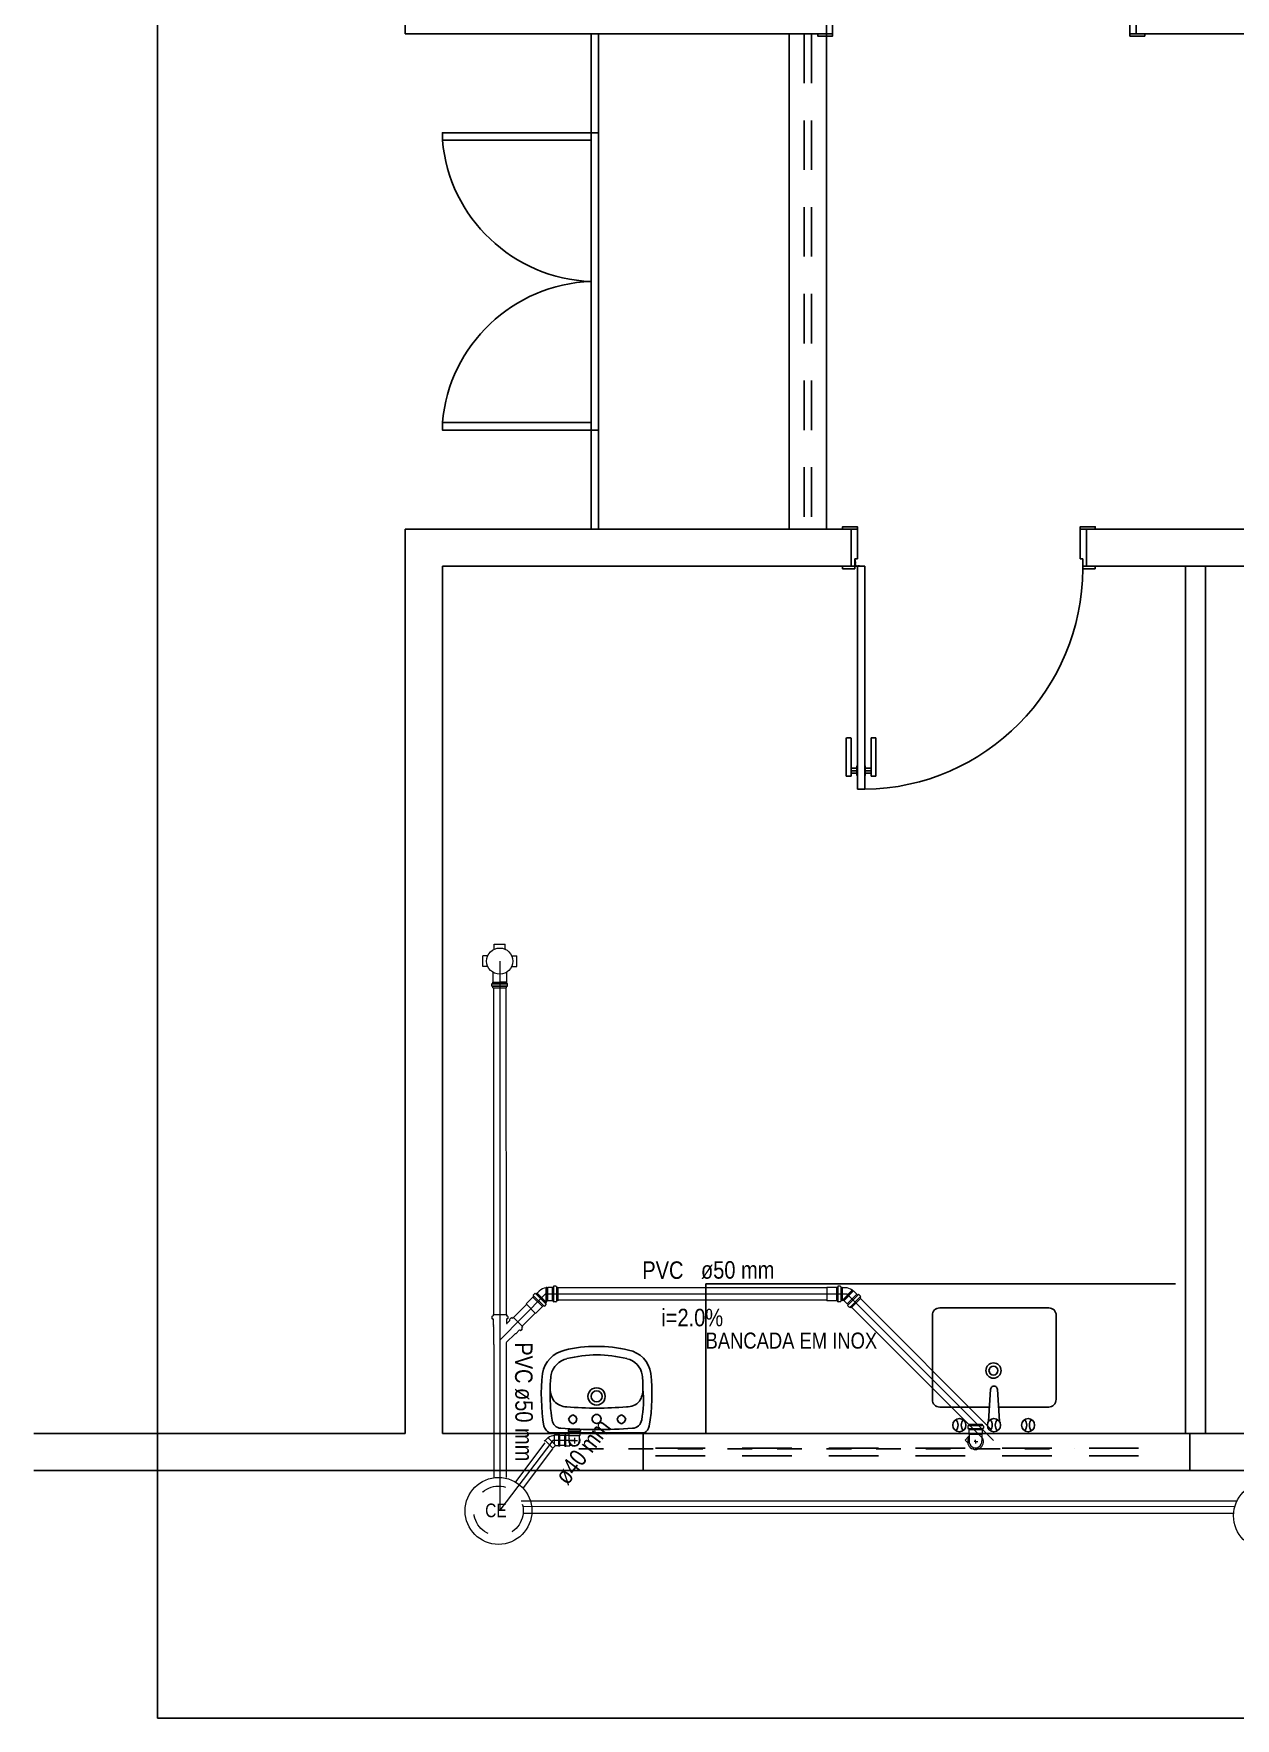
# Model space of a CAD drawing. Header units: inches. Extents: x 48180 to 96389, y -17773 to -8880.
# Drawn here: x 48180.23 to 48185.08, y -8900.39 to -8893.59 of the extents above; entities that cross this region are included whole.
import ezdxf

# ---------------------------------------------------------------- set-up
doc = ezdxf.new("R2010")
doc.units = ezdxf.units.IN
doc.header["$MEASUREMENT"] = 0
for name, pattern in [('CONTORNO_QUADRO_T', [0.35, 0.2, -0.15]), ('DASHDOT', [1, 0.5, -0.25, 0, -0.25]), ('HIDDEN', [9.525, 6.35, -3.175])]:
    doc.linetypes.add(name, pattern=pattern)
for name, color, linetype in [('at_Entity', 7, 'Continuous'), ('BASCULANTE', 1, 'Continuous'), ('CALÇADA', 2, 'Continuous'), ('ESQ', 2, 'Continuous'), ('ESQUADRIA', 3, 'Continuous'), ('ESQUADRIAS', 7, 'Continuous'), ('Esquadrias portas', 7, 'Continuous'), ('Esquadrias_Portas', 2, 'Continuous'), ('JANELA2', 1, 'Continuous'), ('Layout_Equipamentos', 7, 'Continuous'), ('LOUÇAS', 7, 'Continuous'), ('PAREDE', 4, 'Continuous'), ('TEXTO01', 7, 'Continuous')]:
    doc.layers.add(name, color=color, linetype=linetype)
for name, color, linetype, lineweight in [('NÍVEL 1', 7, 'Continuous', 20), ('Simbolos', 5, 'Continuous', 20), ('Simbolos_int', 174, 'Continuous', 5), ('TEXTOS', 7, 'Continuous', 20), ('TQ-Seção tubo', 5, 'Continuous', 20), ('TQ-Textos tubo', 7, 'Continuous', 20), ('TQ-Tubos detalhe', 90, 'Continuous', 20)]:
    doc.layers.add(name, color=color, linetype=linetype, lineweight=lineweight)
doc.styles.add('ARIAL', font='ARIALN.TTF')

# ---------------------------------------------------------------- blocks, each defined once
blk = doc.blocks.new('P90_02')
at = {"layer": 'ESQUADRIAS', "color": 2}
for p, q in [((0.025, 0.075), (0.025, 0.975)), ((0.025, 0.975), (0.055, 0.975)), ((0.055, 0.975), (0.055, 0.075)), ((0.055, 0.075), (0.025, 0.075))]:
    blk.add_line(p, q, dxfattribs=at)
at = {"layer": 'ESQUADRIAS', "color": 3, "linetype": 'Continuous'}
for p, q in [((-0.02, 0.7698), (-0.02, 0.9215)), ((0, 0.9215), (0, 0.7698)), ((0.023, 0.88), (0.023, 0.92)), ((0.057, 0.88), (0.057, 0.92)), ((0.08, 0.9215), (0.08, 0.7698)), ((0.1, 0.7698), (0.1, 0.9215)), ((-0.0035, 0.7668), (-0.0175, 0.7668)), ((0.0835, 0.7668), (0.0975, 0.7668))]:
    blk.add_line(p, q, dxfattribs=at)
at = {"layer": 'ESQUADRIAS', "color": 3}
for p, q in [((0, 0.9215), (-0.02, 0.9215)), ((0, 0.91), (0.023, 0.91)), ((0, 0.9), (0.023, 0.9)), ((0, 0.89), (0.023, 0.89)), ((0.023, 0.92), (0.025, 0.92)), ((0.057, 0.92), (0.055, 0.92)), ((0.08, 0.91), (0.057, 0.91)), ((0.08, 0.9), (0.057, 0.9)), ((0.08, 0.89), (0.057, 0.89)), ((0.08, 0.9215), (0.1, 0.9215)), ((0.023, 0.88), (0.025, 0.88)), ((0.057, 0.88), (0.055, 0.88))]:
    blk.add_line(p, q, dxfattribs=at)
at = {"layer": 'ESQUADRIAS'}
for p, q in [((0.0315, 0.0735), (0.0285, 0.0735)), ((0.0165, 0.0585), (0.0165, 0.0615))]:
    blk.add_line(p, q, dxfattribs=at)
at = {"layer": 'ESQUADRIAS', "color": 3}
for points in [[(0.015, 0.085), (-0.035, 0.085), (-0.035, 0.075), (0.015, 0.075)], [(0.985, 0.085), (0.935, 0.085), (0.935, 0.075), (0.985, 0.075)], [(0.025, -0.075), (0, -0.075), (-0.035, -0.075), (-0.035, -0.085), (0.025, -0.085)], [(0.985, -0.075), (0.925, -0.075), (0.925, -0.085), (0.985, -0.085)]]:
    blk.add_lwpolyline(points, close=True, dxfattribs=at)
at = {"layer": 'ESQUADRIAS', "color": 2}
for points in [[(0.025, 0.045), (0.015, 0.045), (0.015, 0.075), (0, 0.075), (0, -0.075), (0.025, -0.075)], [(0.925, 0.045), (0.935, 0.045), (0.935, 0.075), (0.95, 0.075), (0.95, -0.075), (0.925, -0.075)]]:
    blk.add_lwpolyline(points, close=True, dxfattribs=at)
at = {"layer": 'ESQUADRIAS', "color": 1}
for points in [[(0.016, 0.0705, -0.236068), (0.015, 0.0725), (0.015, 0.07), (0.015, 0.05), (0.016, 0.05)], [(0.0195, 0.074, 0.236068), (0.0175, 0.075), (0.02, 0.075), (0.04, 0.075), (0.04, 0.074)]]:
    blk.add_lwpolyline(points, format="xyb", close=True, dxfattribs=at)
at = {"layer": 'ESQUADRIAS'}
for points in [[(0.0275, 0.0727), (0.0285, 0.0735), (0.0285, 0.074)], [(0.0304, 0.0727), (0.0304, 0.0725), (0.0325, 0.0725), (0.0325, 0.0727), (0.0275, 0.0727), (0.0275, 0.0725), (0.0296, 0.0725), (0.0296, 0.0727)], [(0.0325, 0.0727), (0.0315, 0.0735), (0.0315, 0.074)], [(0.0173, 0.0625), (0.0165, 0.0615), (0.016, 0.0615)], [(0.0173, 0.0575), (0.0165, 0.0585), (0.016, 0.0585)], [(0.0173, 0.0596), (0.0175, 0.0596), (0.0175, 0.0575), (0.0173, 0.0575), (0.0173, 0.0625), (0.0175, 0.0625), (0.0175, 0.0604), (0.0173, 0.0604)]]:
    blk.add_lwpolyline(points, dxfattribs=at)
at = {"layer": 'ESQUADRIAS', "color": 1}
blk.add_circle((0.0175, 0.0725), 0.0025, dxfattribs=at)
at = {"layer": 'ESQUADRIAS'}
blk.add_arc((0.0429, 0.083), 0.8921, 0.12949, 89.22311, dxfattribs=at)
at = {"layer": 'ESQUADRIAS', "color": 3, "linetype": 'Continuous'}
for centre, start, end in [((-0.017, 0.7698), 180, 260.53768), ((-0.003, 0.7698), 260.53768, 360), ((0.083, 0.7698), 180, 279.46232), ((0.097, 0.7698), 279.46232, 0)]:
    blk.add_arc(centre, 0.003, start, end, dxfattribs=at)
blk = doc.blocks.new('new block1')
at = {"layer": 'ESQUADRIAS', "color": 3, "linetype": 'Continuous'}
for p, q in [((-0.135, 1.1598), (-0.135, 1.3115)), ((-0.115, 1.3115), (-0.115, 1.1598)), ((-0.092, 1.27), (-0.092, 1.31)), ((-0.058, 1.27), (-0.058, 1.31)), ((-0.035, 1.3115), (-0.035, 1.1598)), ((-0.015, 1.1598), (-0.015, 1.3115)), ((-0.1185, 1.1568), (-0.1325, 1.1568)), ((-0.0315, 1.1568), (-0.0175, 1.1568))]:
    blk.add_line(p, q, dxfattribs=at)
at = {"layer": 'ESQUADRIAS', "color": 3}
for p, q in [((-0.115, 1.3115), (-0.135, 1.3115)), ((-0.115, 1.3), (-0.092, 1.3)), ((-0.092, 1.31), (-0.09, 1.31)), ((-0.058, 1.31), (-0.06, 1.31)), ((-0.035, 1.3), (-0.058, 1.3)), ((-0.035, 1.3115), (-0.015, 1.3115)), ((-0.115, 1.29), (-0.092, 1.29)), ((-0.115, 1.28), (-0.092, 1.28)), ((-0.092, 1.27), (-0.09, 1.27)), ((-0.058, 1.27), (-0.06, 1.27)), ((-0.035, 1.29), (-0.058, 1.29)), ((-0.035, 1.28), (-0.058, 1.28))]:
    blk.add_line(p, q, dxfattribs=at)
at = {"layer": 'ESQUADRIAS', "color": 2}
for p, q in [((-0.09, 1.36), (-0.09, 0.16)), ((-0.09, 1.36), (-0.06, 1.36)), ((-0.06, 0.16), (-0.06, 1.36)), ((-0.09, 0.16), (-0.06, 0.16))]:
    blk.add_line(p, q, dxfattribs=at)
at = {"layer": 'ESQUADRIAS'}
for p, q in [((-0.0665, 0.1585), (-0.0635, 0.1585)), ((-0.0515, 0.1435), (-0.0515, 0.1465))]:
    blk.add_line(p, q, dxfattribs=at)
at = {"layer": 'ESQUADRIAS', "color": 3}
for points in [[(-1.32, 0.17), (-1.27, 0.17), (-1.27, 0.16), (-1.32, 0.16)], [(-0.05, 0.17), (0, 0.17), (0, 0.16), (-0.05, 0.16)], [(-1.32, 0.01), (-1.26, 0.01), (-1.26, 0), (-1.32, 0)], [(-0.06, 0.01), (-0.035, 0.01), (0, 0.01), (0, 0), (-0.06, 0)]]:
    blk.add_lwpolyline(points, close=True, dxfattribs=at)
at = {"layer": 'ESQUADRIAS', "color": 2}
for points in [[(-1.26, 0.13), (-1.27, 0.13), (-1.27, 0.16), (-1.285, 0.16), (-1.285, 0.01), (-1.26, 0.01)], [(-0.06, 0.13), (-0.05, 0.13), (-0.05, 0.16), (-0.035, 0.16), (-0.035, 0.01), (-0.06, 0.01)]]:
    blk.add_lwpolyline(points, close=True, dxfattribs=at)
at = {"layer": 'ESQUADRIAS', "color": 1}
for points in [[(-0.0545, 0.159, -0.236068), (-0.0525, 0.16), (-0.055, 0.16), (-0.075, 0.16), (-0.075, 0.159)], [(-0.051, 0.1555, 0.236068), (-0.05, 0.1575), (-0.05, 0.155), (-0.05, 0.135), (-0.051, 0.135)]]:
    blk.add_lwpolyline(points, format="xyb", close=True, dxfattribs=at)
at = {"layer": 'ESQUADRIAS'}
for points in [[(-0.0675, 0.1577), (-0.0665, 0.1585), (-0.0665, 0.159)], [(-0.0654, 0.1577), (-0.0654, 0.1575), (-0.0675, 0.1575), (-0.0675, 0.1577), (-0.0625, 0.1577), (-0.0625, 0.1575), (-0.0646, 0.1575), (-0.0646, 0.1577)], [(-0.0625, 0.1577), (-0.0635, 0.1585), (-0.0635, 0.159)], [(-0.0523, 0.1446), (-0.0525, 0.1446), (-0.0525, 0.1425), (-0.0523, 0.1425), (-0.0523, 0.1475), (-0.0525, 0.1475), (-0.0525, 0.1454), (-0.0523, 0.1454)], [(-0.0523, 0.1475), (-0.0515, 0.1465), (-0.051, 0.1465)], [(-0.0523, 0.1425), (-0.0515, 0.1435), (-0.051, 0.1435)]]:
    blk.add_lwpolyline(points, dxfattribs=at)
at = {"layer": 'ESQUADRIAS', "color": 1}
blk.add_circle((-0.0525, 0.1575), 0.0025, dxfattribs=at)
at = {"layer": 'ESQUADRIAS', "color": 3, "linetype": 'Continuous'}
for centre, start, end in [((-0.132, 1.1598), 180, 260.53768), ((-0.118, 1.1598), 260.53768, 360), ((-0.032, 1.1598), 180, 279.46232), ((-0.018, 1.1598), 279.46232, 0)]:
    blk.add_arc(centre, 0.003, start, end, dxfattribs=at)
at = {"layer": 'Esquadrias portas'}
blk.add_arc((-0.0518, 0.1421), 1.2185, 91.79662, 178.69088, dxfattribs=at)
blk = doc.blocks.new('new block12')
at = {"layer": 'at_Entity', "color": 0}
for p, q in [((-0.1079, 0.0656), (-0.0973, 0.0719)), ((-0.0973, 0.0719), (-0.0846, 0.0656)), ((0.0868, 0.0656), (0.0995, 0.0719)), ((0.0995, 0.0719), (0.11, 0.0656)), ((-0.1904, 0), (0, 0)), ((-0.1143, 0.055), (-0.1079, 0.0656)), ((-0.1079, 0.0423), (-0.1143, 0.055)), ((-0.0973, 0.036), (-0.1079, 0.0423)), ((-0.0846, 0.0423), (-0.0973, 0.036)), ((-0.0846, 0.0656), (-0.0804, 0.055)), ((-0.0804, 0.055), (-0.0846, 0.0423)), ((-0.0635, 0), (0.1248, 0)), ((0, 0), (0.1926, 0)), ((0.0825, 0.055), (0.0868, 0.0656)), ((0.0868, 0.0423), (0.0825, 0.055)), ((0.0995, 0.036), (0.0868, 0.0423)), ((0.11, 0.0423), (0.0995, 0.036)), ((0.11, 0.0656), (0.1164, 0.055)), ((0.1164, 0.055), (0.11, 0.0423))]:
    blk.add_line(p, q, dxfattribs=at)
for centre, radius, start, end in [((-0.0119, -0.1249), 0.4735, 88.69805, 104.42194), ((0.0099, -0.1255), 0.4741, 75.63679, 91.34148), ((-0.1037, 0.2192), 0.1175, 102.51398, 169.94425), ((-0.1021, 0.2163), 0.0847, 102.94607, 167.28087), ((0.0138, -0.2613), 0.5766, 91.35244, 103.5038), ((-0.0133, -0.2572), 0.5725, 76.4579, 88.69664), ((0.1052, 0.222), 0.0784, 8.41938, 78.38368), ((0.1075, 0.2249), 0.1107, 7.71962, 79.59246), ((0.5296, 0.1532), 0.7539, 173.41338, 189.69292), ((0.1228, 0.188), 0.311, 171.32208, 181.82646), ((-0.1329, 0.1882), 0.3189, 357.99462, 8.16964), ((-0.5309, 0.1535), 0.7531, 350.27914, 6.57653), ((0.4249, 0.1494), 0.6136, 177.32306, 189.24154), ((-0.1166, 0.1739), 0.0716, 176.60246, 219.59969), ((-0.0011, 0.1471), 0.0349, 150.00315, 209.99685), ((-0.0011, 0.1471), 0.0349, 90, 149.99293), ((-0.0011, 0.1471), 0.0222, 90, 180), ((-0.0011, 0.1471), 0.0222, 180, 270), ((-0.0011, 0.1471), 0.0349, 29.99676, 89.99928), ((-0.0011, 0.1471), 0.0222, 360, 90), ((-0.0011, 0.1471), 0.0222, 270.00968, 360), ((-0.0011, 0.1471), 0.0349, 330.00315, 29.99685), ((0.1078, 0.1732), 0.0781, 324.65246, 2.83944), ((-0.2623, 0.1317), 0.4504, 349.78202, 5.79718), ((-0.1209, 0.1714), 0.0667, 220.34381, 269.44866), ((0.0021, 1.5743), 1.4748, 265.18956, 269.93912), ((-0.0011, 0.1471), 0.0349, 209.99676, 269.99928), ((-0.0011, 0.0561), 0.018, 90, 150.03984), ((-0.0011, 0.1471), 0.0349, 270, 329.99293), ((-0.001, 0.0561), 0.018, 30.01908, 90.03665), ((-0.001, 1.4521), 1.3526, 270.02076, 275.09507), ((0.1226, 0.1679), 0.0631, 266.77318, 320.7547), ((-0.1647, 0.0446), 0.0522, 200.54167, 238.93005), ((-0.1427, 0.0567), 0.0385, 188.75581, 265.61268), ((-0.0074, 1.7284), 1.7156, 265.3753, 270.21026), ((-0.0011, 0.0561), 0.018, 150.01278, 209.98722), ((-0.0011, 0.0561), 0.018, 210.01908, 270.03665), ((-0.0011, 0.0561), 0.018, 270, 330.03984), ((-0.0011, 1.8918), 1.879, 270, 274.41438), ((-0.0011, 0.0561), 0.018, 330.01278, 29.98722), ((0.1414, 0.0585), 0.0402, 273.11398, 350.39284), ((0.1736, 0.034), 0.0386, 297.86727, 348.56925)]:
    blk.add_arc(centre, radius, start, end, dxfattribs=at)
blk = doc.blocks.new('A$C334228FE')
at = {"layer": 'at_Entity', "color": 7}
for p, q in [((0.0296, 0.4997), (0.3705, 0.4997)), ((0, 0.47), (0, 0.0296)), ((0.4002, 0.47), (0.4002, 0.2689)), ((0.4588, 0.2731), (0.3282, 0.2647)), ((0.4588, 0.2287), (0.3282, 0.2371)), ((0.4002, 0.2329), (0.4002, 0.0296)), ((0.0296, 0), (0.3705, 0))]:
    blk.add_line(p, q, dxfattribs=at)
for centre, radius, start, end in [((0.0289, 0.4708), 0.0289, 88.51591, 181.48409), ((0.3713, 0.4708), 0.0289, 358.51591, 91.48409), ((0.4732, 0.3906), 0.0265, 90, 180), ((0.4732, 0.3906), 0.0265, 360, 90), ((0.4732, 0.3906), 0.0265, 180, 270), ((0.4732, 0.3483), 0.0349, 48.79028, 131.20972), ((0.4732, 0.4309), 0.0349, 228.99356, 311.00644), ((0.4732, 0.3906), 0.0265, 270, 0), ((0.253, 0.253), 0.0307, 90, 180), ((0.253, 0.253), 0.0307, 360, 90), ((0.4732, 0.2509), 0.0265, 90, 180), ((0.4732, 0.2509), 0.0265, 360, 90), ((0.253, 0.253), 0.0307, 180, 270), ((0.253, 0.253), 0.018, 90, 180), ((0.253, 0.253), 0.018, 180, 270), ((0.253, 0.253), 0.018, 360, 90), ((0.253, 0.253), 0.018, 270, 0), ((0.253, 0.253), 0.0307, 270, 0), ((0.3292, 0.2509), 0.0138, 150.70689, 210.72114), ((0.3292, 0.2509), 0.0138, 90.69216, 150.70662), ((0.3292, 0.2509), 0.0138, 210.72149, 270.73606), ((0.4732, 0.2509), 0.0265, 180, 270), ((0.4732, 0.2107), 0.0349, 49.53178, 130.46822), ((0.4732, 0.2932), 0.0349, 231.42735, 308.57265), ((0.4732, 0.2509), 0.0265, 270, 0), ((0.4732, 0.1133), 0.0265, 90, 180), ((0.4732, 0.1133), 0.0265, 360, 90), ((0.4732, 0.1133), 0.0265, 180, 270), ((0.4732, 0.073), 0.0349, 48.69146, 131.30854), ((0.4732, 0.1535), 0.0349, 228.8837, 311.1163), ((0.4732, 0.1133), 0.0265, 270, 0), ((0.0289, 0.0289), 0.0289, 178.51591, 271.48409), ((0.3695, 0.0307), 0.0307, 270.00551, 0)]:
    blk.add_arc(centre, radius, start, end, dxfattribs=at)

msp = doc.modelspace()

# ---------------------------------------------------------------- hatches: boundary and pattern name
at = {"layer": 'TEXTO01'}
h = msp.add_hatch(dxfattribs=at)
h.set_pattern_fill('ANGLE', color=256)
h.set_pattern_definition([(0, (45897.896, -9776.8554), (0, 6.985), [5.08, -1.905]), (90, (45897.896, -9776.8554), (-6.985, 4e-16), [5.08, -1.905])])
h.paths.add_polyline_path([(48183.076, -8894.2498, 1), (48183.0303, -8894.2498, 1)])

# ---------------------------------------------------------------- linework, layer by layer
for p, q in [((48182.4751, -8893.5892), (48182.4751, -8895.5892)), ((48182.5051, -8893.5892), (48182.5051, -8895.5892))]:
    msp.add_line(p, q)
at = {"layer": 'at_Entity', "color": 0}
for p, q in [((48182.9383, -8899.2368), (48182.9383, -8898.6355)), ((48182.9383, -8898.6355), (48184.8342, -8898.6355))]:
    msp.add_line(p, q, dxfattribs=at)
at = {"layer": 'BASCULANTE', "linetype": 'HIDDEN', "ltscale": 0.001}
msp.add_line((48182.4259, -8899.3017), (48184.4268, -8899.3017), dxfattribs=at)
at = {"layer": 'CALÇADA'}
msp.add_line((48180.7251, -8882.9892), (48180.7251, -8900.3892), dxfattribs=at)
at = {"layer": 'CALÇADA', "linetype": 'Continuous'}
msp.add_line((48196.4251, -8900.3892), (48180.7251, -8900.3892), dxfattribs=at)
at = {"layer": 'ESQ'}
for p, q in [((48184.8751, -8895.7396), (48184.8751, -8899.2417)), ((48184.9551, -8895.7396), (48184.9551, -8899.2417))]:
    msp.add_line(p, q, dxfattribs=at)
at = {"layer": 'ESQUADRIA', "linetype": 'CONTORNO_QUADRO_T'}
for p, q in [((48183.3351, -8893.5892), (48183.3351, -8895.5892)), ((48183.3651, -8893.5892), (48183.3651, -8895.5892)), ((48184.6851, -8899.2992), (48182.6851, -8899.2992)), ((48184.6851, -8899.3292), (48182.6851, -8899.3292))]:
    msp.add_line(p, q, dxfattribs=at)
at = {"layer": 'Esquadrias portas'}
for centre, start, end in [((48182.4977, -8893.9646), 185.01546, 267.92214), ((48182.4977, -8895.2139), 92.07786, 174.98454)]:
    msp.add_arc(centre, 0.6251, start, end, dxfattribs=at)
at = {"layer": 'Esquadrias_Portas'}
for p, q in [((48182.4751, -8893.9892), (48182.5051, -8893.9892)), ((48182.4751, -8895.1892), (48182.5051, -8895.1892))]:
    msp.add_line(p, q, dxfattribs=at)
for points in [[(48182.4751, -8894.0192), (48181.8751, -8894.0192), (48181.8751, -8893.9892), (48182.4751, -8893.9892), (48182.4751, -8894.0192)], [(48182.4751, -8895.1892), (48181.8751, -8895.1892), (48181.8751, -8895.1592), (48182.4751, -8895.1592), (48182.4751, -8895.1892)]]:
    msp.add_lwpolyline(points, dxfattribs=at)
at = {"layer": 'JANELA2'}
for p, q in [((48183.2751, -8893.5892), (48183.4251, -8893.5892)), ((48183.2751, -8895.5892), (48183.4251, -8895.5892)), ((48182.6851, -8899.2392), (48182.6851, -8899.3892)), ((48184.8918, -8899.2392), (48184.8918, -8899.3892))]:
    msp.add_line(p, q, dxfattribs=at)
at = {"layer": 'NÍVEL 1', "color": 9}
for centre in [(48182.1014, -8899.5521), (48185.2034, -8899.5715)]:
    msp.add_circle(centre, 0.135, dxfattribs=at)
at = {"layer": 'NÍVEL 1', "color": 7, "linetype": 'DASHDOT', "ltscale": 0.05}
msp.add_circle((48182.1014, -8899.5521), 0.1, dxfattribs=at)
at = {"layer": 'PAREDE'}
for p, q in [((48181.7251, -8883.9892), (48181.7251, -8893.5892)), ((48181.7251, -8895.5892), (48181.7251, -8899.2392)), ((48181.8751, -8895.7392), (48181.8751, -8899.2392)), ((48184.8751, -8895.7392), (48184.8751, -8899.2392))]:
    msp.add_line(p, q, dxfattribs=at)
at = {"layer": 'PAREDE', "linetype": 'Continuous'}
for p, q in [((48183.2751, -8893.5892), (48181.7251, -8893.5892)), ((48183.2751, -8893.5892), (48183.2751, -8895.5892)), ((48183.4501, -8893.5892), (48183.4251, -8893.5892)), ((48183.4251, -8893.5892), (48183.4251, -8895.5892)), ((48186.2251, -8893.5892), (48184.7101, -8893.5892)), ((48183.2751, -8895.5892), (48181.7251, -8895.5892)), ((48183.4901, -8895.5892), (48183.4251, -8895.5892)), ((48190.0401, -8895.5892), (48184.5101, -8895.5892)), ((48183.4901, -8895.7392), (48181.8751, -8895.7392)), ((48190.0401, -8895.7392), (48184.5101, -8895.7392)), ((48181.7251, -8899.2392), (48180.2251, -8899.2392)), ((48191.1251, -8899.2392), (48181.8751, -8899.2392)), ((48181.7251, -8899.3892), (48180.2251, -8899.3892)), ((48195.4251, -8899.3892), (48181.7251, -8899.3892))]:
    msp.add_line(p, q, dxfattribs=at)
at = {"layer": 'Simbolos'}
for p, q in [((48182.0375, -8897.3546), (48182.0375, -8897.3111)), ((48182.0573, -8897.3111), (48182.0375, -8897.3111)), ((48182.0845, -8897.2641), (48182.128, -8897.2641)), ((48182.0845, -8897.2838), (48182.0845, -8897.2641)), ((48182.128, -8897.2838), (48182.128, -8897.2641)), ((48182.1553, -8897.3111), (48182.175, -8897.3111)), ((48182.175, -8897.3546), (48182.175, -8897.3111)), ((48182.0573, -8897.3546), (48182.0375, -8897.3546)), ((48182.079, -8897.3781), (48182.079, -8897.4178)), ((48182.1335, -8897.3781), (48182.1335, -8897.4178)), ((48182.1553, -8897.3546), (48182.175, -8897.3546)), ((48182.0745, -8897.4336), (48182.0745, -8897.4248)), ((48182.0753, -8897.4238), (48182.078, -8897.4236)), ((48182.0753, -8897.4346), (48182.0783, -8897.4353)), ((48182.0755, -8897.4248), (48182.137, -8897.4248)), ((48182.137, -8897.4336), (48182.0755, -8897.4336)), ((48182.079, -8897.4181), (48182.079, -8897.4178)), ((48182.079, -8897.4226), (48182.079, -8897.4181)), ((48182.079, -8897.4406), (48182.079, -8897.4363)), ((48182.079, -8897.4406), (48182.1335, -8897.4406)), ((48182.1335, -8897.4181), (48182.1335, -8897.4178)), ((48182.1335, -8897.4226), (48182.1335, -8897.4181)), ((48182.1335, -8897.4406), (48182.1335, -8897.4363)), ((48182.1373, -8897.4346), (48182.1343, -8897.4353)), ((48182.1373, -8897.4238), (48182.1345, -8897.4236)), ((48182.138, -8897.4336), (48182.138, -8897.4248)), ((48182.2415, -8898.6818), (48182.2433, -8898.6838)), ((48182.2478, -8898.6743), (48182.2416, -8898.6806)), ((48182.249, -8898.6741), (48182.2517, -8898.6758)), ((48182.2559, -8898.6726), (48182.2529, -8898.6756)), ((48182.2559, -8898.6726), (48182.2948, -8898.7108)), ((48182.2661, -8898.6646), (48182.2573, -8898.6736)), ((48182.2931, -8898.6516), (48182.2933, -8898.6501)), ((48182.2961, -8898.6501), (48182.2933, -8898.6501)), ((48182.2963, -8898.6516), (48182.2961, -8898.6501)), ((48182.2988, -8898.6516), (48182.2963, -8898.6516)), ((48182.3006, -8898.6496), (48182.2988, -8898.6516)), ((48182.3176, -8898.6496), (48182.3006, -8898.6496)), ((48182.3223, -8898.6496), (48182.3176, -8898.6496)), ((48182.3236, -8898.6458), (48182.3233, -8898.6486)), ((48182.3333, -8898.6451), (48182.3246, -8898.6451)), ((48182.3343, -8898.6458), (48182.3351, -8898.6488)), ((48182.3403, -8898.6496), (48182.3361, -8898.6496)), ((48182.3403, -8898.6496), (48182.3403, -8898.7041)), ((48183.4653, -8898.6496), (48183.4263, -8898.6496)), ((48183.4655, -8898.6496), (48183.4653, -8898.6496)), ((48183.4703, -8898.6496), (48183.4655, -8898.6496)), ((48183.4715, -8898.6458), (48183.4713, -8898.6486)), ((48183.4813, -8898.6451), (48183.4725, -8898.6451)), ((48183.4823, -8898.6458), (48183.483, -8898.6488)), ((48183.4883, -8898.6496), (48183.484, -8898.6496)), ((48183.4883, -8898.6496), (48183.4883, -8898.7041)), ((48183.5008, -8898.6513), (48183.4883, -8898.6516)), ((48183.5291, -8898.6613), (48183.5303, -8898.6603)), ((48183.5323, -8898.6623), (48183.5303, -8898.6603)), ((48183.5314, -8898.6636), (48183.5323, -8898.6623)), ((48183.5332, -8898.6653), (48183.5314, -8898.6636)), ((48183.5358, -8898.6653), (48183.5332, -8898.6653)), ((48183.5478, -8898.6773), (48183.5358, -8898.6653)), ((48183.5512, -8898.6806), (48183.5478, -8898.6773)), ((48183.5547, -8898.6788), (48183.5526, -8898.6806)), ((48183.5622, -8898.6851), (48183.556, -8898.6791)), ((48182.2398, -8898.6888), (48182.2124, -8898.7168)), ((48182.24, -8898.6888), (48182.2398, -8898.6888)), ((48182.2433, -8898.6853), (48182.24, -8898.6888)), ((48182.2786, -8898.7271), (48182.2513, -8898.7548)), ((48182.2788, -8898.7271), (48182.2786, -8898.7271)), ((48182.2821, -8898.7236), (48182.2788, -8898.7271)), ((48182.2857, -8898.7253), (48182.2836, -8898.7236)), ((48182.2931, -8898.7188), (48182.2869, -8898.7251)), ((48182.2932, -8898.7176), (48182.2916, -8898.7151)), ((48182.2948, -8898.7108), (48182.2918, -8898.7138)), ((48182.2988, -8898.7036), (48182.2931, -8898.7093)), ((48182.3006, -8898.7041), (48182.3003, -8898.7036)), ((48182.3176, -8898.7041), (48182.3006, -8898.7041)), ((48182.3223, -8898.7041), (48182.3176, -8898.7041)), ((48182.3236, -8898.7078), (48182.3233, -8898.7051)), ((48182.3333, -8898.7086), (48182.3246, -8898.7086)), ((48182.3343, -8898.7078), (48182.3351, -8898.7048)), ((48182.3403, -8898.7041), (48182.3361, -8898.7041)), ((48183.4653, -8898.7041), (48183.4263, -8898.7041)), ((48183.4655, -8898.7041), (48183.4653, -8898.7041)), ((48183.4703, -8898.7041), (48183.4655, -8898.7041)), ((48183.4715, -8898.7078), (48183.4713, -8898.7051)), ((48183.4813, -8898.7086), (48183.4725, -8898.7086)), ((48183.4823, -8898.7078), (48183.483, -8898.7048)), ((48183.4883, -8898.7041), (48183.484, -8898.7041)), ((48183.4964, -8898.7021), (48183.4883, -8898.7021)), ((48183.4973, -8898.7038), (48183.4975, -8898.7033)), ((48183.5093, -8898.7158), (48183.4973, -8898.7038)), ((48183.5127, -8898.7191), (48183.5093, -8898.7158)), ((48183.5109, -8898.7226), (48183.5127, -8898.7206)), ((48183.5173, -8898.7301), (48183.5111, -8898.7238)), ((48183.5185, -8898.7303), (48183.5212, -8898.7286)), ((48183.5254, -8898.7318), (48183.5224, -8898.7288)), ((48183.5639, -8898.6933), (48183.5254, -8898.7318)), ((48183.5623, -8898.6863), (48183.5608, -8898.6891)), ((48183.5639, -8898.6933), (48183.5609, -8898.6903)), ((48182.0751, -8898.7668), (48182.0751, -8898.7756)), ((48182.0758, -8898.7661), (48182.0788, -8898.7651)), ((48182.0758, -8898.7766), (48182.0786, -8898.7768)), ((48182.0796, -8898.7598), (48182.1341, -8898.7598)), ((48182.0796, -8898.7598), (48182.0796, -8898.7641)), ((48182.0796, -8898.7778), (48182.0796, -8898.7826)), ((48182.0796, -8898.7826), (48182.0796, -8898.7828)), ((48182.0796, -8898.7828), (48182.0796, -8898.7996)), ((48182.0796, -8898.7996), (48182.0816, -8898.8013)), ((48182.0801, -8898.8041), (48182.0801, -8898.8071)), ((48182.0816, -8898.8041), (48182.0801, -8898.8041)), ((48182.0816, -8898.8071), (48182.0801, -8898.8071)), ((48182.0816, -8898.8013), (48182.0816, -8898.8041)), ((48182.0816, -8898.8071), (48182.0816, -8898.8803)), ((48182.1341, -8898.7598), (48182.1341, -8898.7641)), ((48182.1341, -8898.7778), (48182.1341, -8898.7826)), ((48182.1341, -8898.7826), (48182.1341, -8898.7828)), ((48182.1341, -8898.7828), (48182.1341, -8898.7946)), ((48182.1378, -8898.7661), (48182.1348, -8898.7651)), ((48182.1378, -8898.7766), (48182.1351, -8898.7768)), ((48182.1476, -8898.7833), (48182.1356, -8898.7953)), ((48182.1386, -8898.7668), (48182.1386, -8898.7756)), ((48182.1458, -8898.7801), (48182.1476, -8898.7821)), ((48182.1521, -8898.7726), (48182.1461, -8898.7788)), ((48182.1533, -8898.7723), (48182.1561, -8898.7738)), ((48182.1603, -8898.7706), (48182.1573, -8898.7738)), ((48182.1603, -8898.7706), (48182.1991, -8898.8091)), ((48182.1971, -8898.8173), (48182.1909, -8898.8233)), ((48182.1991, -8898.8091), (48182.1959, -8898.8121)), ((48182.1974, -8898.8161), (48182.1959, -8898.8133)), ((48182.1321, -8898.8741), (48182.1321, -8898.8803)), ((48182.1684, -8898.8373), (48182.1326, -8898.8728)), ((48182.1711, -8898.8373), (48182.1684, -8898.8373)), ((48182.1864, -8898.8218), (48182.1711, -8898.8373)), ((48182.1896, -8898.8236), (48182.1876, -8898.8218)), ((48182.3828, -8899.2261), (48182.3828, -8899.2308)), ((48182.3835, -8899.2251), (48182.385, -8899.2246)), ((48182.3858, -8899.2206), (48182.43, -8899.2206)), ((48182.3858, -8899.2206), (48182.3858, -8899.2236)), ((48182.43, -8899.2206), (48182.43, -8899.2236)), ((48182.4323, -8899.2251), (48182.4305, -8899.2246)), ((48182.433, -8899.2261), (48182.433, -8899.2308)), ((48183.9954, -8899.2094), (48183.9954, -8899.2181)), ((48183.9961, -8899.2084), (48183.9991, -8899.2076)), ((48183.9961, -8899.2191), (48183.9989, -8899.2194)), ((48183.9999, -8899.2024), (48184.0544, -8899.2024)), ((48183.9999, -8899.2024), (48183.9999, -8899.2066)), ((48183.9999, -8899.2204), (48183.9999, -8899.2251)), ((48183.9999, -8899.2251), (48183.9999, -8899.2254)), ((48183.9999, -8899.2254), (48183.9999, -8899.2421)), ((48184.0544, -8899.2024), (48184.0544, -8899.2066)), ((48184.0544, -8899.2204), (48184.0544, -8899.2251)), ((48184.0544, -8899.2251), (48184.0544, -8899.2254)), ((48184.0544, -8899.2254), (48184.0544, -8899.2421)), ((48184.0581, -8899.2084), (48184.0551, -8899.2076)), ((48184.0581, -8899.2191), (48184.0554, -8899.2194)), ((48184.0589, -8899.2094), (48184.0589, -8899.2181)), ((48182.2853, -8899.2708), (48182.288, -8899.2681)), ((48182.288, -8899.2681), (48182.2895, -8899.2681)), ((48182.2895, -8899.2681), (48182.3, -8899.2576)), ((48182.3, -8899.2576), (48182.3018, -8899.2576)), ((48182.3203, -8899.2988), (48182.3298, -8899.2893)), ((48182.3283, -8899.2458), (48182.327, -8899.2471)), ((48182.3433, -8899.2458), (48182.3283, -8899.2458)), ((48182.3433, -8899.2893), (48182.3298, -8899.2893)), ((48182.3443, -8899.2448), (48182.3433, -8899.2458)), ((48182.3443, -8899.2903), (48182.3433, -8899.2893)), ((48182.3483, -8899.2448), (48182.3443, -8899.2448)), ((48182.3483, -8899.2903), (48182.3443, -8899.2903)), ((48182.3483, -8899.2903), (48182.3483, -8899.2448)), ((48182.3688, -8899.2903), (48182.3688, -8899.2448)), ((48182.3688, -8899.2448), (48182.3728, -8899.2448)), ((48182.3688, -8899.2903), (48182.3728, -8899.2903)), ((48182.3728, -8899.2448), (48182.3738, -8899.2458)), ((48182.3728, -8899.2903), (48182.3738, -8899.2893)), ((48182.3738, -8899.2458), (48182.3858, -8899.2458)), ((48182.3738, -8899.2893), (48182.3888, -8899.2893)), ((48182.3838, -8899.2318), (48182.3848, -8899.2318)), ((48182.3858, -8899.2328), (48182.3858, -8899.2471)), ((48182.3858, -8899.2471), (48182.3873, -8899.2486)), ((48182.3873, -8899.2578), (48182.3873, -8899.2486)), ((48182.3873, -8899.2676), (48182.3873, -8899.2578)), ((48182.3888, -8899.2893), (48182.39, -8899.2881)), ((48182.398, -8899.2881), (48182.39, -8899.2881)), ((48182.43, -8899.2471), (48182.4285, -8899.2486)), ((48182.4285, -8899.2578), (48182.4285, -8899.2486)), ((48182.4285, -8899.2676), (48182.4285, -8899.2578)), ((48182.43, -8899.2328), (48182.43, -8899.2471)), ((48182.432, -8899.2318), (48182.4308, -8899.2318)), ((48183.9956, -8899.2766), (48183.9849, -8899.2661)), ((48183.9999, -8899.2421), (48184.0019, -8899.2439)), ((48184.0019, -8899.2439), (48184.0019, -8899.2691)), ((48184.0544, -8899.2421), (48184.0524, -8899.2439)), ((48184.0524, -8899.2439), (48184.0524, -8899.2691)), ((48182.3203, -8899.3003), (48182.3203, -8899.2988))]:
    msp.add_line(p, q, dxfattribs=at)
msp.add_circle((48182.1063, -8897.3328), 0.0528, dxfattribs=at)
for centre, radius, start, end in [((48182.0573, -8897.3096), 0.0015, 270.001, 334.591), ((48182.083, -8897.2838), 0.0015, 295.411, 0.00082), ((48182.1295, -8897.2838), 0.0015, 179.999, 244.591), ((48182.1553, -8897.3096), 0.0015, 205.411, 270.001), ((48182.0573, -8897.3561), 0.0015, 25.4111, 90.0008), ((48182.1553, -8897.3561), 0.0015, 90.0008, 154.591), ((48182.0755, -8897.4248), 0.001, 95.0008, 179.999), ((48182.0755, -8897.4336), 0.001, 179.999, 255.001), ((48182.078, -8897.4226), 0.001, 275.001, 0.00082), ((48182.078, -8897.4363), 0.001, 0.00082, 75.0008), ((48182.1345, -8897.4226), 0.001, 179.999, 265.001), ((48182.1345, -8897.4363), 0.001, 105.001, 179.999), ((48182.137, -8897.4248), 0.001, 0.00082, 85.0008), ((48182.137, -8897.4336), 0.001, 285.001, 0.00082), ((48182.2424, -8898.6813), 0.001, 135.488, 220.488), ((48182.2426, -8898.6846), 0.001, 315.488, 40.4882), ((48182.2485, -8898.6751), 0.001, 60.4882, 135.488), ((48182.2522, -8898.6748), 0.001, 240.488, 315.488), ((48182.2993, -8898.6983), 0.0473, 97.6023, 134.556), ((48182.3223, -8898.6486), 0.001, 270, 355), ((48182.3246, -8898.6461), 0.001, 90, 175), ((48182.3333, -8898.6461), 0.001, 15, 90), ((48182.3361, -8898.6486), 0.001, 195, 270), ((48183.4703, -8898.6486), 0.001, 270, 355), ((48183.4725, -8898.6461), 0.001, 90, 175), ((48183.4813, -8898.6461), 0.001, 15, 90), ((48183.484, -8898.6486), 0.001, 195, 270), ((48183.5005, -8898.6988), 0.0473, 52.6023, 89.5557), ((48183.5519, -8898.6798), 0.001, 225, 310), ((48183.5553, -8898.6798), 0.001, 45, 130), ((48182.2829, -8898.7243), 0.001, 50.4882, 135.488), ((48182.2862, -8898.7243), 0.001, 230.488, 315.488), ((48182.2925, -8898.7146), 0.001, 135.488, 210.488), ((48182.2924, -8898.7181), 0.001, 315.488, 30.4882), ((48182.2996, -8898.7043), 0.001, 45, 135), ((48182.3223, -8898.7051), 0.001, 5, 90), ((48182.3246, -8898.7076), 0.001, 185, 270), ((48182.3333, -8898.7076), 0.001, 270, 345), ((48182.3361, -8898.7051), 0.001, 90, 165), ((48183.4703, -8898.7051), 0.001, 5.00001, 90), ((48183.4725, -8898.7076), 0.001, 185, 270), ((48183.4813, -8898.7076), 0.001, 270, 345), ((48183.484, -8898.7051), 0.001, 90, 165), ((48183.4964, -8898.7033), 0.001, 0.00003, 90), ((48183.5118, -8898.7231), 0.001, 140, 225), ((48183.512, -8898.7198), 0.001, 320, 45), ((48183.518, -8898.7293), 0.001, 225, 300), ((48183.5217, -8898.7296), 0.001, 45, 120), ((48183.5616, -8898.6896), 0.001, 150, 225), ((48183.5615, -8898.6858), 0.001, 330, 45), ((48182.0761, -8898.7668), 0.001, 105.023, 179.977), ((48182.0761, -8898.7756), 0.001, 179.977, 265.023), ((48182.0786, -8898.7778), 0.001, 0.02277, 85.0228), ((48182.0786, -8898.7641), 0.001, 285.023, 0.02277), ((48182.1351, -8898.7641), 0.001, 179.977, 255.023), ((48182.1351, -8898.7778), 0.001, 95.0228, 179.977), ((48182.1351, -8898.7946), 0.001, 179.977, 315.023), ((48182.1376, -8898.7756), 0.001, 275.023, 0.02277), ((48182.1376, -8898.7668), 0.001, 0.02277, 75.0228), ((48182.1466, -8898.7793), 0.001, 135.023, 220.023), ((48182.1468, -8898.7828), 0.001, 315.023, 40.0228), ((48182.1528, -8898.7733), 0.001, 60.0228, 135.023), ((48182.1566, -8898.7731), 0.001, 240.023, 315.023), ((48182.1966, -8898.8128), 0.001, 135.023, 210.023), ((48182.1964, -8898.8166), 0.001, 315.023, 30.0228), ((48182.1336, -8898.8741), 0.0015, 135.023, 179.977), ((48182.1869, -8898.8226), 0.001, 50.0228, 135.023), ((48182.1904, -8898.8228), 0.001, 230.023, 315.023), ((48182.3838, -8899.2261), 0.001, 105, 180), ((48182.3848, -8899.2236), 0.001, 285, 0.00001), ((48182.431, -8899.2236), 0.001, 180, 255), ((48182.432, -8899.2261), 0.001, 0.00001, 75), ((48183.9964, -8899.2094), 0.001, 105, 180), ((48183.9964, -8899.2181), 0.001, 180, 265), ((48183.9989, -8899.2204), 0.001, 0.00006, 84.9999), ((48183.9989, -8899.2066), 0.001, 285, 0.00006), ((48184.0554, -8899.2066), 0.001, 180, 255), ((48184.0554, -8899.2204), 0.001, 94.9999, 180), ((48184.0579, -8899.2181), 0.001, 275, 0.00006), ((48184.0579, -8899.2094), 0.001, 0.00006, 74.9999), ((48182.336, -8899.3046), 0.0584, 98.9327, 126.067), ((48182.3838, -8899.2308), 0.001, 180, 265), ((48182.3848, -8899.2328), 0.001, 0.00001, 85), ((48182.4078, -8899.2676), 0.0206, 180, 0.00001), ((48182.4078, -8899.2676), 0.0228, 334.623, 25.3768), ((48182.431, -8899.2328), 0.001, 95, 180), ((48182.432, -8899.2308), 0.001, 275, 0.00001), ((48184.0271, -8899.2724), 0.0255, 172.826, 7.17361)]:
    msp.add_arc(centre, radius, start, end, dxfattribs=at)
at = {"layer": 'Simbolos_int'}
for p, q in [((48182.079, -8897.4178), (48182.1063, -8897.4178)), ((48182.079, -8897.4181), (48182.1063, -8897.4181)), ((48182.1335, -8897.4236), (48182.079, -8897.4236)), ((48182.1335, -8897.4356), (48182.079, -8897.4356)), ((48182.1335, -8897.4178), (48182.1063, -8897.4178)), ((48182.1335, -8897.4181), (48182.1063, -8897.4181)), ((48182.2524, -8898.6761), (48182.2913, -8898.7143)), ((48182.2931, -8898.7093), (48182.2573, -8898.6736)), ((48182.2931, -8898.6516), (48182.2931, -8898.7093)), ((48182.2963, -8898.6516), (48182.2963, -8898.7063)), ((48182.2988, -8898.6516), (48182.2988, -8898.7036)), ((48182.3176, -8898.6496), (48182.3176, -8898.7041)), ((48182.3233, -8898.6496), (48182.3233, -8898.7041)), ((48182.3353, -8898.6496), (48182.3353, -8898.7041)), ((48183.4263, -8898.6496), (48183.4263, -8898.7041)), ((48183.4655, -8898.6496), (48183.4655, -8898.7041)), ((48183.471, -8898.6496), (48183.471, -8898.7041)), ((48183.4833, -8898.6496), (48183.4833, -8898.7041)), ((48183.4883, -8898.7021), (48183.4883, -8898.6516)), ((48183.5291, -8898.6613), (48183.4883, -8898.7021)), ((48183.5314, -8898.6636), (48183.4927, -8898.7023)), ((48183.5332, -8898.6653), (48183.4964, -8898.7021)), ((48183.5478, -8898.6773), (48183.5093, -8898.7158)), ((48183.5519, -8898.6813), (48183.5134, -8898.7198)), ((48182.2124, -8898.7168), (48182.2513, -8898.7548)), ((48182.24, -8898.6888), (48182.2788, -8898.7271)), ((48182.2438, -8898.6848), (48182.2827, -8898.7231)), ((48183.5604, -8898.6898), (48183.5219, -8898.7283)), ((48182.43, -8899.2243), (48182.3858, -8899.2243)), ((48183.9999, -8899.2074), (48184.0544, -8899.2074)), ((48183.9999, -8899.2196), (48184.0544, -8899.2196)), ((48184.0544, -8899.2251), (48183.9999, -8899.2251)), ((48182.3203, -8899.2988), (48182.2895, -8899.2681)), ((48182.3018, -8899.2576), (48182.327, -8899.2828)), ((48182.327, -8899.2828), (48182.327, -8899.2471)), ((48182.327, -8899.2828), (48182.3283, -8899.2856)), ((48182.3283, -8899.2856), (48182.3298, -8899.2893)), ((48182.3433, -8899.2458), (48182.3433, -8899.2893)), ((48182.3738, -8899.2893), (48182.3738, -8899.2458)), ((48182.43, -8899.2321), (48182.3858, -8899.2321)), ((48182.4285, -8899.2486), (48182.3873, -8899.2486)), ((48182.39, -8899.2881), (48182.39, -8899.2818)), ((48182.3928, -8899.2676), (48182.4205, -8899.2676)), ((48182.4078, -8899.2573), (48182.4078, -8899.2803)), ((48184.0019, -8899.2491), (48183.9849, -8899.2661)), ((48184.0524, -8899.2439), (48184.0019, -8899.2439)), ((48184.0271, -8899.2724), (48184.0209, -8899.2724)), ((48184.0271, -8899.2724), (48184.0271, -8899.2651)), ((48184.0271, -8899.2724), (48184.0271, -8899.2799)), ((48184.0271, -8899.2724), (48184.0361, -8899.2724))]:
    msp.add_line(p, q, dxfattribs=at)
for centre, radius, start, end in [((48182.4078, -8899.2676), 0.0228, 154.623, 205.377), ((48182.4078, -8899.2676), 0.0228, 205.377, 25.3768), ((48184.0271, -8899.2724), 0.0318, 142.861, 37.1393)]:
    msp.add_arc(centre, radius, start, end, dxfattribs=at)
at = {"layer": 'TQ-Seção tubo'}
for p, q in [((48182.0813, -8897.4406), (48182.0818, -8898.7598)), ((48182.1313, -8897.4406), (48182.1318, -8898.7598)), ((48183.4263, -8898.6518), (48182.3403, -8898.6518)), ((48182.214, -8898.7183), (48182.1614, -8898.7718)), ((48183.4263, -8898.7018), (48182.3403, -8898.7018)), ((48184.0568, -8899.2601), (48183.527, -8898.7303)), ((48184.0921, -8899.2246), (48183.5623, -8898.6948)), ((48182.2497, -8898.7533), (48182.1971, -8898.8068)), ((48182.0819, -8898.8803), (48182.0821, -8899.4173)), ((48182.1319, -8898.8803), (48182.1321, -8899.4173)), ((48182.2881, -8899.2776), (48182.1694, -8899.4343)), ((48182.3688, -8899.2476), (48182.3483, -8899.2476)), ((48182.3688, -8899.2876), (48182.3483, -8899.2876)), ((48182.32, -8899.3018), (48182.2013, -8899.4586)), ((48185.082, -8899.5125), (48182.1932, -8899.5125)), ((48185.0687, -8899.5625), (48182.2008, -8899.5625))]:
    msp.add_line(p, q, dxfattribs=at)
at = {"layer": 'TQ-Tubos detalhe'}
for p, q in [((48182.1063, -8897.3328), (48182.1069, -8898.8631)), ((48182.2898, -8898.6768), (48182.1069, -8898.8631)), ((48183.509, -8898.6768), (48182.2898, -8898.6768)), ((48184.0997, -8899.2676), (48183.509, -8898.6768)), ((48182.1069, -8898.8631), (48182.1071, -8899.5496)), ((48182.3208, -8899.2676), (48182.1071, -8899.5496)), ((48182.4073, -8899.2676), (48182.3208, -8899.2676)), ((48185.0737, -8899.5343), (48182.2, -8899.5354))]:
    msp.add_line(p, q, dxfattribs=at)

# ---------------------------------------------------------------- block references
at = {"layer": 'ESQUADRIAS', "xscale": -1, "rotation": 180}
msp.add_blockref('P90_02', (48183.5251, -8895.6642), dxfattribs=at)
at = {"layer": 'JANELA2'}
msp.add_blockref('new block1', (48184.7101, -8893.5992), dxfattribs=at)
at = {"layer": 'Layout_Equipamentos'}
msp.add_blockref('new block12', (48182.4985, -8899.2368), dxfattribs=at)
at = {"layer": 'LOUÇAS', "xscale": -1, "rotation": 90}
msp.add_blockref('A$C334228FE', (48184.3524, -8898.7326), dxfattribs=at)

# ---------------------------------------------------------------- texts
at = {"layer": 'TEXTO01', "style": 'ARIAL'}
msp.add_text('BANCADA EM INOX', height=0.0648, dxfattribs=at).set_placement((48182.9372, -8898.897))
at = {"layer": 'TEXTOS', "insert": (48182.0474, -8899.5782), "char_height": 0.055, "width": 0.132, "attachment_point": 7, "line_spacing_factor": 0.798, "style": 'ARIAL'}
msp.add_mtext('CE', dxfattribs=at)
at = {"layer": 'TQ-Textos tubo', "char_height": 0.0706, "line_spacing_factor": 0.798, "style": 'ARIAL'}
for s, insert, width, attachment_point in [('PVC', (48182.8481, -8898.6165), 0.25416, 9), ('ø50 mm', (48182.9186, -8898.6165), 0.50832, 7), ('i=2.0%', (48182.8834, -8898.8078), 0.50832, 8)]:
    msp.add_mtext(s, dxfattribs=dict(at, insert=insert, width=width, attachment_point=attachment_point))
for s, insert, width, attachment_point, rotation in [('PVC', (48182.1672, -8899.0378), 0.25416, 9, 270.02271), ('ø50 mm', (48182.1674, -8899.0558), 0.50832, 7, 270.02271), ('ø40 mm', (48182.4708, -8899.3345), 0.50832, 8, 52.85536)]:
    msp.add_mtext(s, dxfattribs=dict(at, insert=insert, width=width, attachment_point=attachment_point, rotation=rotation))

doc.saveas('drawing.dxf')
